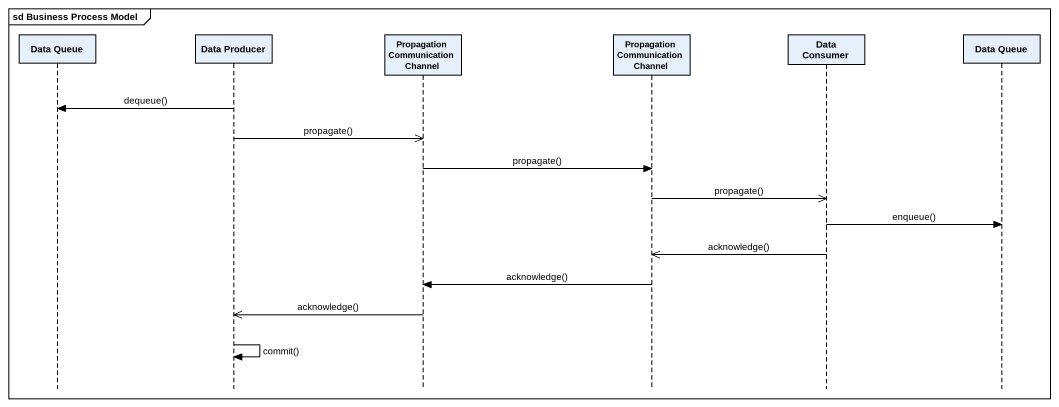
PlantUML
@startuml
mainframe sd Business Process Model
hide footbox
participant "Data Queue" as Data_Queue
participant "Data Producer" as Data_Producer
participant "Propagation Communication Channel" as Propagation_Communication
participant "Propagation Communication Channel" as Propagation_Communication_2
participant "Data Consumer" as Data_Consumer
participant "Data Queue" as Data_Queue_2

Data_Producer -> Data_Queue : dequeue()
Data_Producer ->> Propagation_Communication : propagate()
Propagation_Communication -> Propagation_Communication_2 : propagate()
Propagation_Communication_2 ->> Data_Consumer : propagate()
Data_Consumer -> Data_Queue_2 : enqueue()
Data_Consumer ->> Propagation_Communication_2 : acknowledge()
Propagation_Communication_2 -> Propagation_Communication : acknowledge()
Propagation_Communication ->> Data_Producer : acknowledge()
Data_Producer -> Data_Producer : commit()
@enduml
